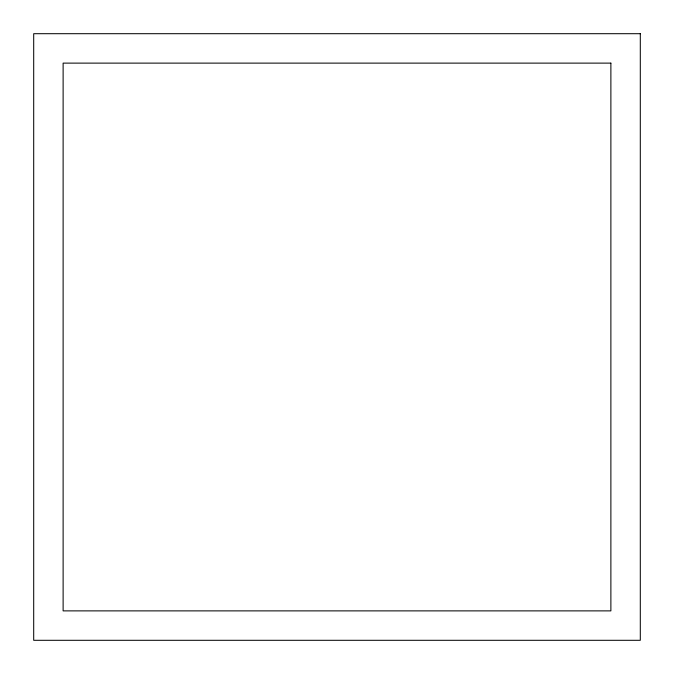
<?xml version="1.0" encoding="UTF-8"?>
<svg xmlns="http://www.w3.org/2000/svg" width="674" height="674" viewBox="0 0 674 674"><rect width="100%" height="100%" fill="white"/><g stroke="black" fill="none" stroke-linecap="round" stroke-linejoin="round"><path stroke-width="1.01" d="M640.3 33.7L33.7 33.7L33.7 640.3L640.3 640.3L640.3 33.7M610.88 63.12L63.12 63.12L63.12 610.88L610.88 610.88L610.88 63.12"/></g></svg>
